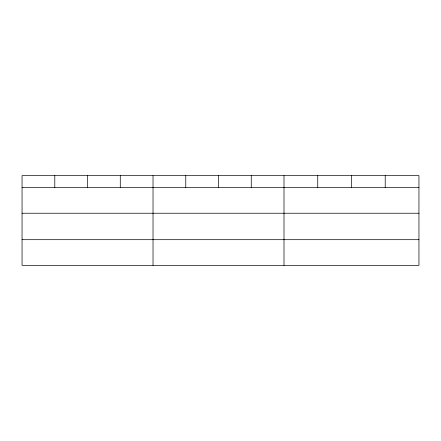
<?xml version="1.0" encoding="UTF-8"?>
<svg xmlns="http://www.w3.org/2000/svg" width="441" height="441" viewBox="0 0 441 441"><rect width="100%" height="100%" fill="white"/><g stroke="black" fill="none" stroke-linecap="round" stroke-linejoin="round"><path stroke-width="0.66" d="M418.95 213.235L418.95 175.639L22.05 175.639L22.05 265.361L418.95 265.361L418.95 213.235L22.05 213.235M22.05 187.563L418.95 187.563M22.05 239.689L418.95 239.689M385.214 175.639L385.214 187.563M351.477 175.639L351.477 187.563M317.74 175.639L317.74 187.563M284.004 175.639L284.004 265.361M251.26 175.639L251.26 187.563M218.516 175.639L218.516 187.563M185.771 175.639L185.771 187.563M153.027 175.639L153.027 265.361M120.283 175.639L120.283 187.563M87.539 175.639L87.539 187.563M54.794 175.639L54.794 187.563"/></g></svg>
